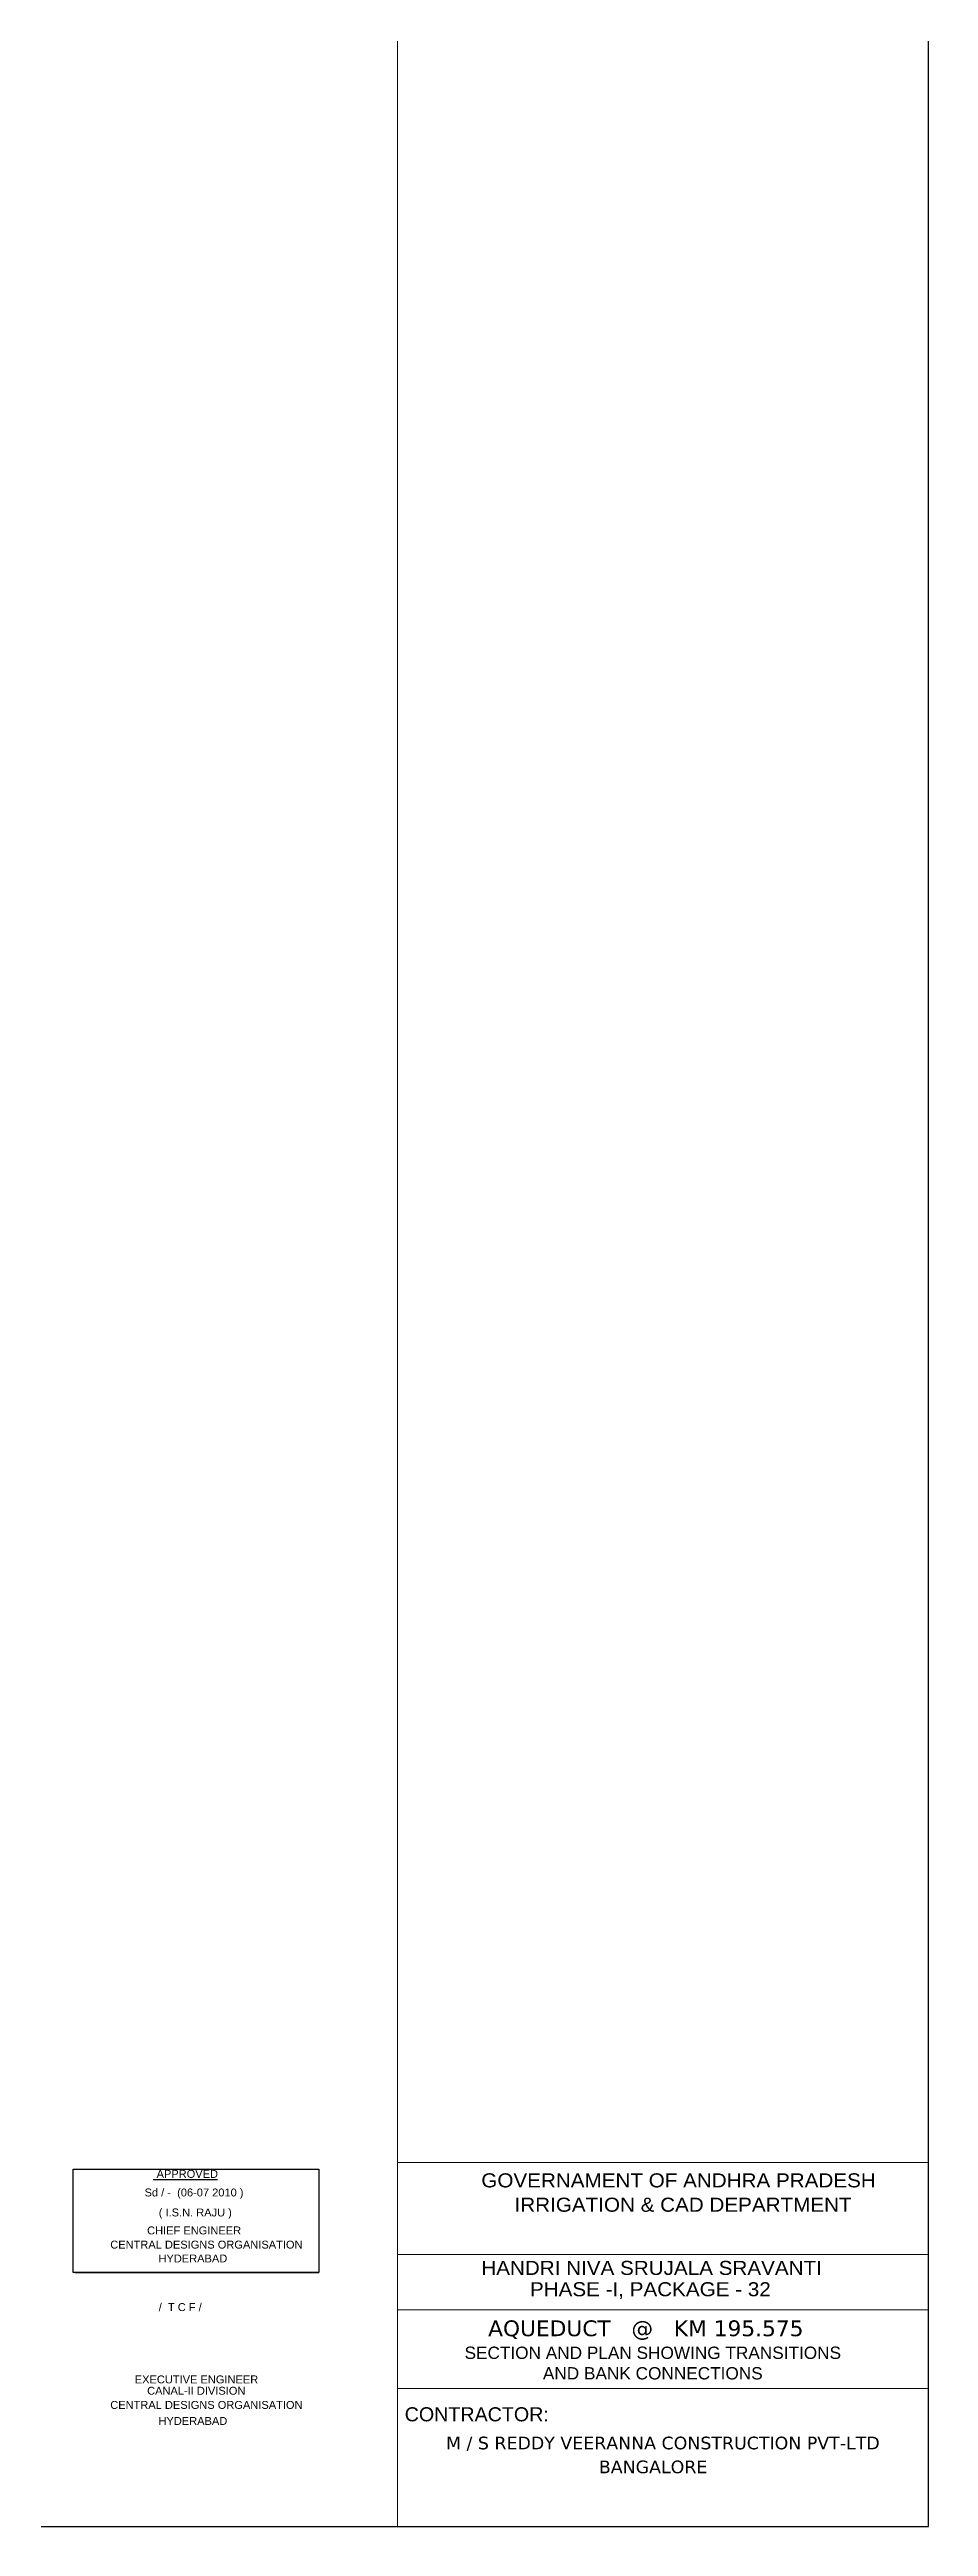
# Model space of a CAD drawing. Extents: x -793889 to 280349, y -1411811 to 21515.
# Drawn here: x -364414 to -339429, y -486170 to -415725 of the extents above; entities that cross this region are included whole.
import ezdxf

# ---------------------------------------------------------------- set-up
doc = ezdxf.new("R2010")
doc.units = 0
doc.header["$LTSCALE"] = 800
doc.header["$MEASUREMENT"] = 0
doc.layers.get('0').update_dxf_attribs({"linetype": 'CONTINUOUS'})
for name, color, linetype in [('BD', 6, 'CONTINUOUS'), ('PLAN', 10, 'CONTINUOUS'), ('TITLE', 7, 'CONTINUOUS')]:
    doc.layers.add(name, color=color, linetype=linetype)
doc.styles.add('123', font='arial.ttf')
doc.styles.get("Standard").update_dxf_attribs({"font": 'swiss.ttf'})
doc.styles.add('VERDANA', font='verdana.ttf')

msp = doc.modelspace()

# ---------------------------------------------------------------- linework, layer by layer
at = {"ltscale": 0.25}
for p, q in [((-361468.61316, -476298.24932), (-359643.84011, -476298.24932)), ((-363696.40611, -478948.67948), (-356757.8354, -478948.67948))]:
    msp.add_line(p, q, dxfattribs=at)
at = {"lineweight": 13, "ltscale": 0.2}
for p, q in [((-348826.70631, -482243.81672), (-344127.73812, -482243.81672)), ((-344127.73812, -482243.81672), (-339428.76993, -482243.81672))]:
    msp.add_line(p, q, dxfattribs=at)
at = {"ltscale": 0.25}
for points in [[(-459428.76993, -486169.68031), (-339428.76993, -486169.68031), (-339428.76993, -386169.68031), (-459428.76993, -386169.68031)], [(-356757.8354, -478948.67948), (-363742.02452, -478948.67948), (-363742.02452, -476005.04998), (-356757.8354, -476005.04998)]]:
    msp.add_lwpolyline(points, close=True, dxfattribs=at)
at = {"layer": 'BD', "color": 4, "lineweight": 13}
for p, q in [((-354525.67451, -486169.68031), (-354525.67451, -386169.68031)), ((-354525.67451, -475816.91478), (-339428.76993, -475816.91478)), ((-354525.67451, -478437.51508), (-339428.76993, -478437.51508)), ((-354525.67451, -480007.52681), (-339428.76993, -480007.52681)), ((-354525.67451, -482243.81672), (-349826.70631, -482243.81672)), ((-354525.67451, -482243.81672), (-340428.76993, -482243.81672))]:
    msp.add_line(p, q, dxfattribs=at)
at = {"layer": 'PLAN', "color": 4, "lineweight": 13}
msp.add_line((-353525.76993, -486169.68031), (-339428.76993, -486169.68031), dxfattribs=at)
at = {"layer": 'TITLE', "color": 7, "lineweight": 13}
msp.add_line((-339428.76993, -485252.37476), (-339428.76993, -476923.39857), dxfattribs=at)

# ---------------------------------------------------------------- texts
at = {"color": 4, "lineweight": 13, "style": '123', "width": 1.05}
for s, p in [('GOVERNAMENT OF ANDHRA PRADESH', (-352139.89665, -476526.39526)), ('IRRIGATION & CAD DEPARTMENT', (-351195.13237, -477218.99792)), ('HANDRI NIVA SRUJALA SRAVANTI', (-352139.89665, -479015.96658)), ('PHASE -I, PACKAGE - 32', (-350757.63987, -479622.52032))]:
    msp.add_text(s, height=400, dxfattribs=at).set_placement(p)
at = {"color": 6, "lineweight": 13, "style": 'VERDANA'}
for s, height, p in [('AQUEDUCT   @   KM 195.575', 450, (-351946.42995, -480758.71041)), ('M / S REDDY VEERANNA CONSTRUCTION PVT-LTD', 360, (-353143.67357, -483975.73607)), ('BANGALORE', 360, (-348798.82813, -484655.69277))]:
    msp.add_text(s, height=height, dxfattribs=at).set_placement(p)
at = {"color": 4, "lineweight": 13, "style": '123'}
msp.add_text('CONTRACTOR:', height=400, dxfattribs=at).set_placement((-354317.63974, -483179.58478))
at = {"color": 4, "ltscale": 0.25, "insert": (-347264.97651, -481055.1561), "char_height": 350, "width": 11522.3721497, "attachment_point": 2, "style": '123'}
msp.add_mtext('SECTION AND PLAN SHOWING TRANSITIONS AND BANK CONNECTIONS', dxfattribs=at)
at = {"layer": 'PLAN', "color": 7, "lineweight": 13}
for s, p in [('APPROVED', (-361371.6862, -476255.19984)), ('Sd / -  (06-07 2010 )', (-361713.13933, -476783.44971)), ('( I.S.N. RAJU )', (-361310.00948, -477352.06904)), ('CENTRAL DESIGNS ORGANISATION', (-362688.57703, -478266.16867)), ('CHIEF ENGINEER', (-361640.43943, -477863.37369)), ('HYDERABAD', (-361317.93555, -478661.12321)), ('/  T C F /', (-361310.00948, -480043.85495)), ('EXECUTIVE ENGINEER', (-361991.96279, -482100.43158)), ('CANAL-II DIVISION', (-361640.43943, -482422.39581)), ('CENTRAL DESIGNS ORGANISATION', (-362688.57703, -482825.19079)), ('HYDERABAD', (-361317.93555, -483281.69369))]:
    msp.add_text(s, height=225, dxfattribs=at).set_placement(p)

doc.saveas('drawing.dxf')
